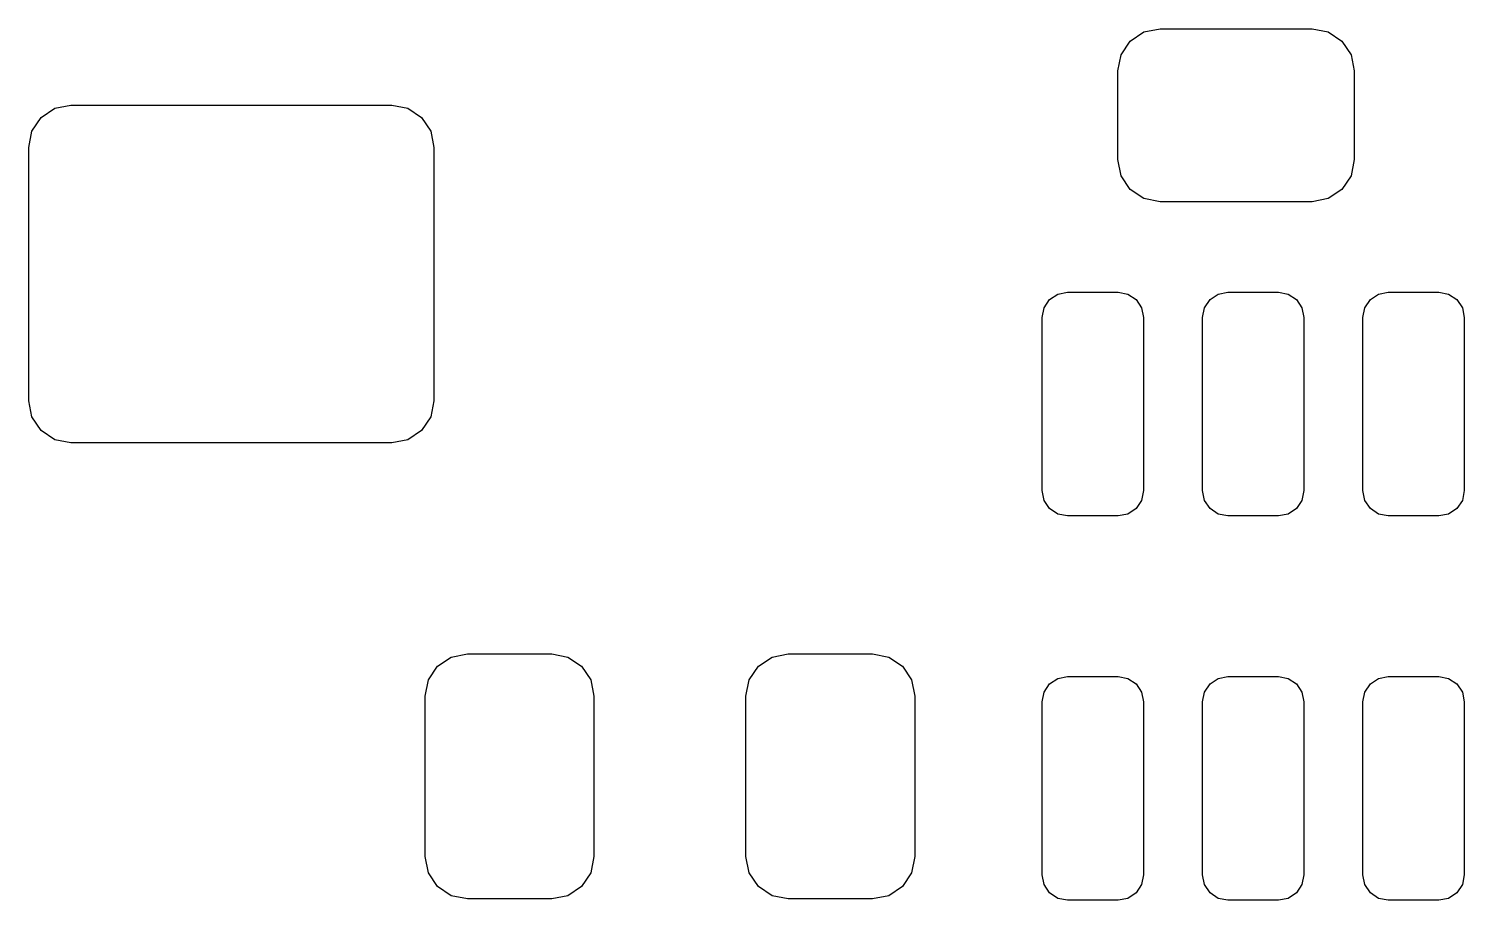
# Model space of a CAD drawing. Header units: inches. Extents: x 0.71 to 7.54, y -5.09 to -0.82.
# Drawn here: x 2.5921 to 2.9269, y -2.1133 to -1.9101 of the extents above; entities that cross this region are included whole.
import ezdxf

# ---------------------------------------------------------------- set-up
doc = ezdxf.new("R2010")
doc.units = ezdxf.units.IN
doc.header["$MEASUREMENT"] = 0
doc.layers.add('BLACK', color=250, linetype='CONTINUOUS')

msp = doc.modelspace()

# ---------------------------------------------------------------- linework, layer by layer
at = {"layer": 'BLACK', "linetype": 'CONTINUOUS'}
for p, q in [((2.84899, -1.91303), (2.85218, -1.9109)), ((2.85218, -1.9109), (2.85594, -1.91015)), ((2.85594, -1.91015), (2.89138, -1.91015)), ((2.89138, -1.91015), (2.89514, -1.9109)), ((2.89514, -1.9109), (2.89834, -1.91303)), ((2.84685, -1.91623), (2.84899, -1.91303)), ((2.89834, -1.91303), (2.90047, -1.91623)), ((2.8461, -1.91999), (2.84685, -1.91623)), ((2.90047, -1.91623), (2.90122, -1.91999)), ((2.8461, -1.94066), (2.8461, -1.91999)), ((2.90122, -1.91999), (2.90122, -1.94066)), ((2.5982, -1.9287), (2.60197, -1.92795)), ((2.60197, -1.92795), (2.67677, -1.92795)), ((2.67677, -1.92795), (2.68054, -1.9287)), ((2.59288, -1.93403), (2.59501, -1.93084)), ((2.59501, -1.93084), (2.5982, -1.9287)), ((2.68054, -1.9287), (2.68373, -1.93084)), ((2.68373, -1.93084), (2.68586, -1.93403)), ((2.59213, -1.9378), (2.59288, -1.93403)), ((2.68586, -1.93403), (2.68661, -1.9378)), ((2.59213, -1.99685), (2.59213, -1.9378)), ((2.68661, -1.9378), (2.68661, -1.99685)), ((2.84685, -1.94443), (2.8461, -1.94066)), ((2.90122, -1.94066), (2.90047, -1.94443)), ((2.84899, -1.94762), (2.84685, -1.94443)), ((2.90047, -1.94443), (2.89834, -1.94762)), ((2.85218, -1.94975), (2.84899, -1.94762)), ((2.89834, -1.94762), (2.89514, -1.94975)), ((2.85594, -1.9505), (2.85218, -1.94975)), ((2.89138, -1.9505), (2.85594, -1.9505)), ((2.89514, -1.94975), (2.89138, -1.9505)), ((2.83209, -1.97198), (2.83435, -1.97154)), ((2.83435, -1.97154), (2.84617, -1.97154)), ((2.84617, -1.97154), (2.84843, -1.97198)), ((2.8695, -1.97198), (2.87176, -1.97154)), ((2.87176, -1.97154), (2.88357, -1.97154)), ((2.88357, -1.97154), (2.88583, -1.97198)), ((2.9069, -1.97198), (2.90916, -1.97154)), ((2.90916, -1.97154), (2.92097, -1.97154)), ((2.92097, -1.97154), (2.92323, -1.97198)), ((2.8289, -1.97518), (2.83018, -1.97327)), ((2.83018, -1.97327), (2.83209, -1.97198)), ((2.84843, -1.97198), (2.85034, -1.97327)), ((2.85034, -1.97327), (2.85162, -1.97518)), ((2.8663, -1.97518), (2.86758, -1.97327)), ((2.86758, -1.97327), (2.8695, -1.97198)), ((2.88583, -1.97198), (2.88774, -1.97327)), ((2.88774, -1.97327), (2.88902, -1.97518)), ((2.9037, -1.97518), (2.90498, -1.97327)), ((2.90498, -1.97327), (2.9069, -1.97198)), ((2.92323, -1.97198), (2.92514, -1.97327)), ((2.92514, -1.97327), (2.92642, -1.97518)), ((2.82845, -1.97744), (2.8289, -1.97518)), ((2.82845, -2.0178), (2.82845, -1.97744)), ((2.85162, -1.97518), (2.85207, -1.97744)), ((2.85207, -1.97744), (2.85207, -2.0178)), ((2.86585, -1.97744), (2.8663, -1.97518)), ((2.86585, -2.0178), (2.86585, -1.97744)), ((2.88902, -1.97518), (2.88947, -1.97744)), ((2.88947, -1.97744), (2.88947, -2.0178)), ((2.90325, -1.97744), (2.9037, -1.97518)), ((2.90325, -2.0178), (2.90325, -1.97744)), ((2.92642, -1.97518), (2.92687, -1.97744)), ((2.92687, -1.97744), (2.92687, -2.0178)), ((2.59288, -2.00062), (2.59213, -1.99685)), ((2.68661, -1.99685), (2.68586, -2.00062)), ((2.59501, -2.00381), (2.59288, -2.00062)), ((2.68586, -2.00062), (2.68373, -2.00381)), ((2.5982, -2.00594), (2.59501, -2.00381)), ((2.68373, -2.00381), (2.68054, -2.00594)), ((2.60197, -2.00669), (2.5982, -2.00594)), ((2.67677, -2.00669), (2.60197, -2.00669)), ((2.68054, -2.00594), (2.67677, -2.00669)), ((2.8289, -2.02006), (2.82845, -2.0178)), ((2.85207, -2.0178), (2.85162, -2.02006)), ((2.8663, -2.02006), (2.86585, -2.0178)), ((2.88947, -2.0178), (2.88902, -2.02006)), ((2.9037, -2.02006), (2.90325, -2.0178)), ((2.92687, -2.0178), (2.92642, -2.02006)), ((2.83018, -2.02197), (2.8289, -2.02006)), ((2.85162, -2.02006), (2.85034, -2.02197)), ((2.86758, -2.02197), (2.8663, -2.02006)), ((2.88902, -2.02006), (2.88774, -2.02197)), ((2.90498, -2.02197), (2.9037, -2.02006)), ((2.92642, -2.02006), (2.92514, -2.02197)), ((2.83209, -2.02325), (2.83018, -2.02197)), ((2.83435, -2.0237), (2.83209, -2.02325)), ((2.84617, -2.0237), (2.83435, -2.0237)), ((2.84843, -2.02325), (2.84617, -2.0237)), ((2.85034, -2.02197), (2.84843, -2.02325)), ((2.8695, -2.02325), (2.86758, -2.02197)), ((2.87176, -2.0237), (2.8695, -2.02325)), ((2.88357, -2.0237), (2.87176, -2.0237)), ((2.88583, -2.02325), (2.88357, -2.0237)), ((2.88774, -2.02197), (2.88583, -2.02325)), ((2.9069, -2.02325), (2.90498, -2.02197)), ((2.90916, -2.0237), (2.9069, -2.02325)), ((2.92097, -2.0237), (2.90916, -2.0237)), ((2.92323, -2.02325), (2.92097, -2.0237)), ((2.92514, -2.02197), (2.92323, -2.02325)), ((2.68746, -2.05874), (2.69065, -2.05661)), ((2.69065, -2.05661), (2.69442, -2.05586)), ((2.69442, -2.05586), (2.7141, -2.05586)), ((2.7141, -2.05586), (2.71787, -2.05661)), ((2.71787, -2.05661), (2.72106, -2.05874)), ((2.76226, -2.05874), (2.76545, -2.05661)), ((2.76545, -2.05661), (2.76922, -2.05586)), ((2.76922, -2.05586), (2.78891, -2.05586)), ((2.78891, -2.05586), (2.79267, -2.05661)), ((2.79267, -2.05661), (2.79587, -2.05874)), ((2.68457, -2.0657), (2.68532, -2.06193)), ((2.68532, -2.06193), (2.68746, -2.05874)), ((2.72106, -2.05874), (2.7232, -2.06193)), ((2.7232, -2.06193), (2.72394, -2.0657)), ((2.75938, -2.0657), (2.76013, -2.06193)), ((2.76013, -2.06193), (2.76226, -2.05874)), ((2.79587, -2.05874), (2.798, -2.06193)), ((2.798, -2.06193), (2.79875, -2.0657)), ((2.83018, -2.06283), (2.83209, -2.06155)), ((2.83209, -2.06155), (2.83435, -2.0611)), ((2.83435, -2.0611), (2.84617, -2.0611)), ((2.84617, -2.0611), (2.84843, -2.06155)), ((2.84843, -2.06155), (2.85034, -2.06283)), ((2.86758, -2.06283), (2.8695, -2.06155)), ((2.8695, -2.06155), (2.87176, -2.0611)), ((2.87176, -2.0611), (2.88357, -2.0611)), ((2.88357, -2.0611), (2.88583, -2.06155)), ((2.88583, -2.06155), (2.88774, -2.06283)), ((2.90498, -2.06283), (2.9069, -2.06155)), ((2.9069, -2.06155), (2.90916, -2.0611)), ((2.90916, -2.0611), (2.92097, -2.0611)), ((2.92097, -2.0611), (2.92323, -2.06155)), ((2.92323, -2.06155), (2.92514, -2.06283)), ((2.82845, -2.06701), (2.8289, -2.06475)), ((2.8289, -2.06475), (2.83018, -2.06283)), ((2.85034, -2.06283), (2.85162, -2.06475)), ((2.85162, -2.06475), (2.85207, -2.06701)), ((2.86585, -2.06701), (2.8663, -2.06475)), ((2.8663, -2.06475), (2.86758, -2.06283)), ((2.88774, -2.06283), (2.88902, -2.06475)), ((2.88902, -2.06475), (2.88947, -2.06701)), ((2.90325, -2.06701), (2.9037, -2.06475)), ((2.9037, -2.06475), (2.90498, -2.06283)), ((2.92514, -2.06283), (2.92642, -2.06475)), ((2.92642, -2.06475), (2.92687, -2.06701)), ((2.68457, -2.1031), (2.68457, -2.0657)), ((2.72394, -2.0657), (2.72394, -2.1031)), ((2.75938, -2.1031), (2.75938, -2.0657)), ((2.79875, -2.0657), (2.79875, -2.1031)), ((2.82845, -2.10736), (2.82845, -2.06701)), ((2.85207, -2.06701), (2.85207, -2.10736)), ((2.86585, -2.10736), (2.86585, -2.06701)), ((2.88947, -2.06701), (2.88947, -2.10736)), ((2.90325, -2.10736), (2.90325, -2.06701)), ((2.92687, -2.06701), (2.92687, -2.10736)), ((2.68532, -2.10687), (2.68457, -2.1031)), ((2.72394, -2.1031), (2.7232, -2.10687)), ((2.76013, -2.10687), (2.75938, -2.1031)), ((2.79875, -2.1031), (2.798, -2.10687)), ((2.68746, -2.11006), (2.68532, -2.10687)), ((2.7232, -2.10687), (2.72106, -2.11006)), ((2.76226, -2.11006), (2.76013, -2.10687)), ((2.798, -2.10687), (2.79587, -2.11006)), ((2.8289, -2.10962), (2.82845, -2.10736)), ((2.85207, -2.10736), (2.85162, -2.10962)), ((2.8663, -2.10962), (2.86585, -2.10736)), ((2.88947, -2.10736), (2.88902, -2.10962)), ((2.9037, -2.10962), (2.90325, -2.10736)), ((2.92687, -2.10736), (2.92642, -2.10962)), ((2.69065, -2.1122), (2.68746, -2.11006)), ((2.69442, -2.11294), (2.69065, -2.1122)), ((2.71787, -2.1122), (2.7141, -2.11294)), ((2.72106, -2.11006), (2.71787, -2.1122)), ((2.76545, -2.1122), (2.76226, -2.11006)), ((2.76922, -2.11294), (2.76545, -2.1122)), ((2.79267, -2.1122), (2.78891, -2.11294)), ((2.79587, -2.11006), (2.79267, -2.1122)), ((2.83018, -2.11154), (2.8289, -2.10962)), ((2.83209, -2.11282), (2.83018, -2.11154)), ((2.85034, -2.11154), (2.84843, -2.11282)), ((2.85162, -2.10962), (2.85034, -2.11154)), ((2.86758, -2.11154), (2.8663, -2.10962)), ((2.8695, -2.11282), (2.86758, -2.11154)), ((2.88774, -2.11154), (2.88583, -2.11282)), ((2.88902, -2.10962), (2.88774, -2.11154)), ((2.90498, -2.11154), (2.9037, -2.10962)), ((2.9069, -2.11282), (2.90498, -2.11154)), ((2.92514, -2.11154), (2.92323, -2.11282)), ((2.92642, -2.10962), (2.92514, -2.11154)), ((2.7141, -2.11294), (2.69442, -2.11294)), ((2.78891, -2.11294), (2.76922, -2.11294)), ((2.83435, -2.11327), (2.83209, -2.11282)), ((2.84617, -2.11327), (2.83435, -2.11327)), ((2.84843, -2.11282), (2.84617, -2.11327)), ((2.87176, -2.11327), (2.8695, -2.11282)), ((2.88357, -2.11327), (2.87176, -2.11327)), ((2.88583, -2.11282), (2.88357, -2.11327)), ((2.90916, -2.11327), (2.9069, -2.11282)), ((2.92097, -2.11327), (2.90916, -2.11327)), ((2.92323, -2.11282), (2.92097, -2.11327))]:
    msp.add_line(p, q, dxfattribs=at)

doc.saveas('drawing.dxf')
